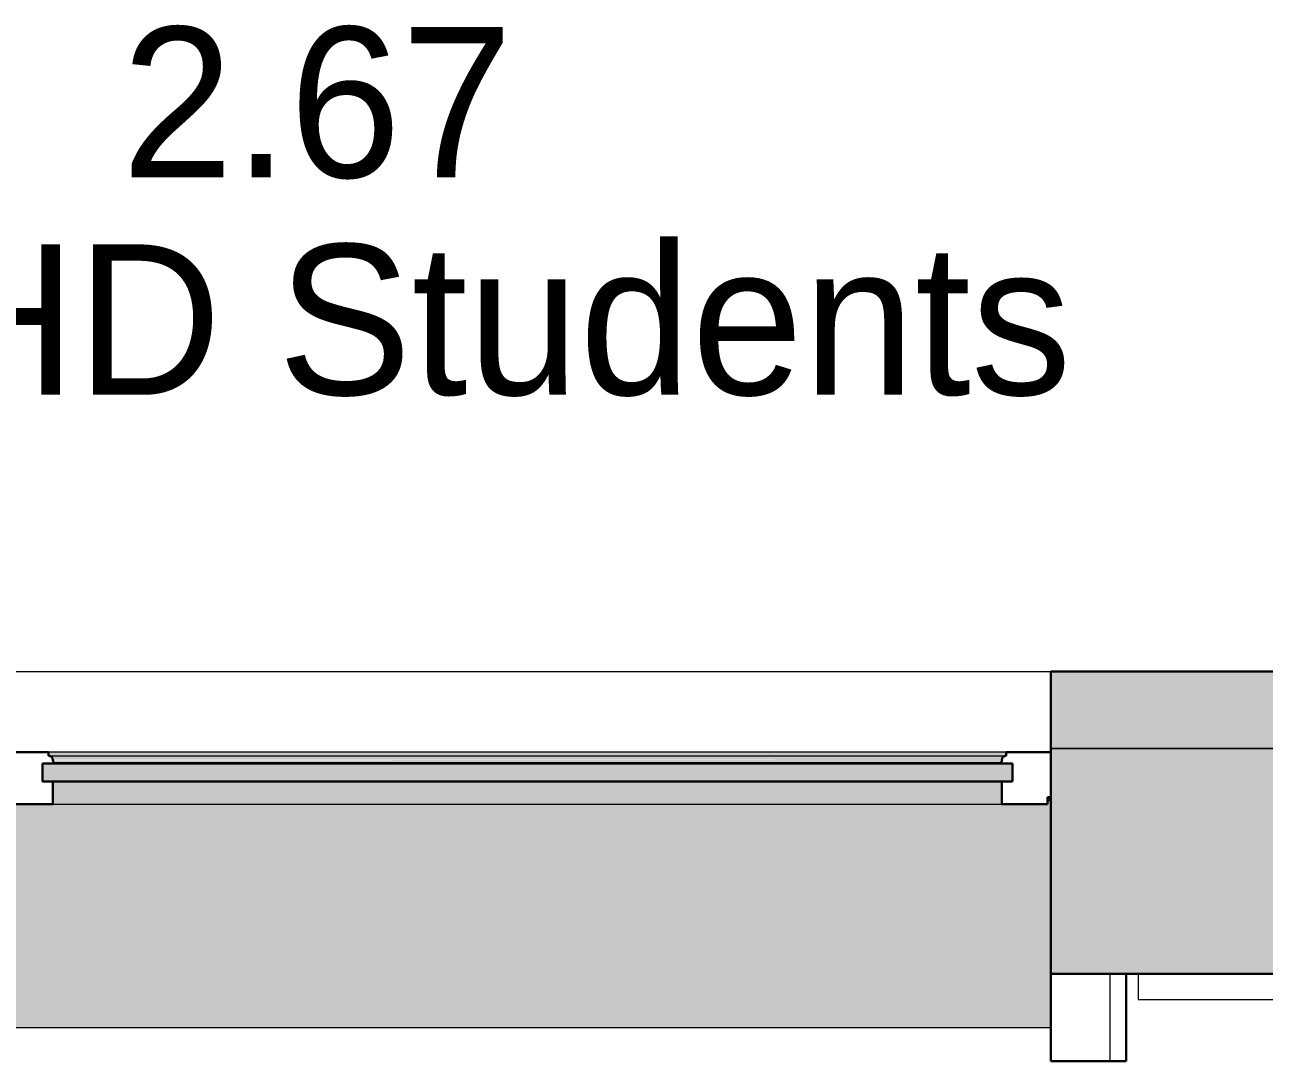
# Model space of a CAD drawing. Header units: millimetres. Extents: x 155927 to 295199, y -4084 to 97293.
# Drawn here: x 186329 to 187976, y 8852 to 10230 of the extents above; entities that cross this region are included whole.
import ezdxf

# ---------------------------------------------------------------- set-up
doc = ezdxf.new("R2010")
doc.units = ezdxf.units.MM
doc.header["$MEASUREMENT"] = 0
for name, color, linetype, lineweight in [('A-AREA-IDEN', 7, 'CONTINUOUS', 9), ('A-GLAZ', 7, 'CONTINUOUS', 9), ('A-GLAZ-CURT', 7, 'CONTINUOUS', 9), ('A-WALL', 7, 'CONTINUOUS', 9), ('A-WALL-PATT', 7, 'CONTINUOUS', 9), ('I-WALL', 7, 'CONTINUOUS', 9)]:
    doc.layers.add(name, color=color, linetype=linetype, lineweight=lineweight)
doc.styles.add('Century Gothic', font='GOTHIC.TTF', dxfattribs={"height": 200})

msp = doc.modelspace()

# ---------------------------------------------------------------- hatches: boundary and pattern name
at = {"layer": 'A-GLAZ'}
for points in [[(187630.8, 9257.5), (187633.6, 9257.5), (187633.6, 9262.5), (186360, 9262.5), (186360, 9257.5), (187629.8, 9257.5)], [(187641.6, 9223.6), (187641.6, 9247.5), (186352.1, 9247.5), (186352.1, 9223.6), (186553.2, 9223.6)], [(187627.8, 9252.6), (187629.6, 9256.2), (187629.8, 9257.5), (186362.9, 9257), (186365.6, 9253.9), (186366.3, 9252.6), (187627.4, 9252.6)], [(187626.4, 9248.6), (187627.6, 9252.6), (186366, 9251.5), (186367.3, 9248.6), (186553.2, 9248.6)], [(187626.4, 9247.5), (187626.4, 9248.6), (186553.2, 9247.5)], [(187627.6, 9193.6), (187627.6, 9223.6), (186366, 9223.6), (186366, 9193.6), (186553.2, 9193.6)], [(187692.8, 8896.6), (187692.8, 9198.3), (187688.5, 9198.3), (187688.5, 9193.6), (186305.2, 9193.6), (186305.2, 9198.3), (186296.5, 9198.3), (186296.5, 9193.6), (184913.2, 9193.6), (184913.2, 9198.3), (184908.8, 9198.3), (184908.8, 8896.6), (186553.2, 8896.6)]]:
    msp.add_hatch(color=256, dxfattribs=at).paths.add_polyline_path(points, flags=0)
h = msp.add_hatch(color=256, dxfattribs=at)
h.paths.add_polyline_path([(184972.4, 9255.8), (184969.6, 9257.5), (184970.9, 9256.4), (184972, 9255.9)], flags=0)
h.paths.add_polyline_path([(186364.4, 9255.8), (186361.6, 9257.5), (186362.9, 9256.4), (186364, 9255.9)], flags=0)
h = msp.add_hatch(color=256, dxfattribs=at)
h.paths.add_polyline_path([(187692.8, 9198.3), (187692.8, 9200.4), (187688.5, 9200.4), (187688.5, 9198.3)], flags=0)
h.paths.add_polyline_path([(186296.5, 9198.3), (186305.2, 9198.7), (186305.2, 9200.4), (186296.5, 9200.4), (186296.5, 9198.7)], flags=0)
h.paths.add_polyline_path([(184908.8, 9198.3), (184913.2, 9198.3), (184913.2, 9200.4), (184908.8, 9200.4)], flags=0)
at = {"layer": 'A-WALL-PATT'}
msp.add_hatch(color=256, dxfattribs=at).paths.add_polyline_path([(190346.4, 9267.6), (190346.4, 9369.6), (187692.8, 9369.6), (187692.8, 9267.6), (188954.6, 9267.6)], flags=0)
h = msp.add_hatch(color=256, dxfattribs=at)
h.paths.add_polyline_path([(231140.8, 8967.6), (231140.8, 9267.6), (230059.8, 9267.6), (230059.8, 8967.6), (230978.5, 8967.6)], flags=0)
h.paths.add_polyline_path([(228577.1, 8967.6), (228775.8, 8967.6), (228775.8, 9267.6), (227617.8, 9267.6), (227617.8, 8967.6)], flags=0)
h.paths.add_polyline_path([(225983.8, 8967.6), (225983.8, 9267.6), (224442.8, 9267.6), (224442.8, 8967.6), (224975.1, 8967.6)], flags=0)
h.paths.add_polyline_path([(209658.8, 8967.6), (209658.8, 9267.6), (208317.8, 9267.6), (208317.8, 8967.6), (209366.2, 8967.6)], flags=0)
h.paths.add_polyline_path([(203963.1, 8967.6), (204033.8, 8967.6), (204033.8, 9267.6), (202692.8, 9267.6), (202692.8, 8967.6), (203362.8, 8967.6)], flags=0)
h.paths.add_polyline_path([(199908.8, 8967.6), (199908.8, 9267.6), (197042.8, 9267.6), (197042.8, 8967.6), (198560, 8967.6)], flags=0)
h.paths.add_polyline_path([(194508.8, 8967.6), (194508.8, 9267.6), (191992.8, 9267.6), (191992.8, 8967.6), (193757.3, 8967.6)], flags=0)
h.paths.add_polyline_path([(190358.8, 8967.6), (190358.8, 9267.6), (187692.8, 9267.6), (187692.8, 8967.6), (188954.6, 8967.6)], flags=0)
h.paths.add_polyline_path([(184151.8, 8967.6), (184908.8, 8967.6), (184908.8, 9267.6), (183192.8, 9267.6), (183192.8, 8967.6), (183551.5, 8967.6)], flags=0)
h.paths.add_polyline_path([(176347.4, 8967.6), (176658.8, 8967.6), (176658.8, 9267.6), (174942.8, 9267.6), (174942.8, 8967.6), (175747, 8967.6)], flags=0)
h.paths.add_polyline_path([(162539.5, 8967.6), (163158.8, 8967.6), (163158.8, 9267.6), (161617.8, 9267.6), (161617.8, 8967.6)], flags=0)
h.paths.add_polyline_path([(159983.8, 8967.6), (159983.8, 9267.6), (159292.8, 9267.6), (159292.8, 8967.6), (159537.8, 8967.6)], flags=0)

# ---------------------------------------------------------------- linework, layer by layer
at = {"layer": 'A-GLAZ', "lineweight": 30}
for p, q in [((186360, 9262.5), (186300.8, 9262.5)), ((186360, 9257.5), (186360, 9262.5)), ((187633.6, 9262.5), (187633.6, 9257.5)), ((187692.8, 9262.5), (187633.6, 9262.5)), ((186352.1, 9247.5), (186352.1, 9223.6)), ((187641.6, 9247.5), (186352.1, 9247.5)), ((186352.1, 9223.6), (186352.1, 9247.5)), ((186352.1, 9247.5), (186367.3, 9247.5)), ((186361.6, 9257.5), (186360, 9257.5)), ((186367.3, 9247.5), (186367.3, 9248.6)), ((187626.4, 9248.6), (187626.4, 9247.5)), ((187626.4, 9247.5), (187641.6, 9247.5)), ((187633.6, 9257.5), (187632.1, 9257.5)), ((187641.6, 9223.6), (187641.6, 9247.5)), ((187641.6, 9247.5), (187641.6, 9223.6)), ((186352.1, 9223.6), (187641.6, 9223.6)), ((186366, 9223.6), (186352.1, 9223.6)), ((186366, 9193.6), (186366, 9223.6)), ((187641.6, 9223.6), (187627.6, 9223.6)), ((187627.6, 9223.6), (187627.6, 9193.6)), ((187688.5, 9193.6), (187688.5, 9202.6)), ((187688.5, 9202.6), (187692.8, 9202.6)), ((186305.2, 9193.6), (186366, 9193.6)), ((187627.6, 9193.6), (187688.5, 9193.6)), ((187692.8, 8967.6), (187692.8, 8851.6)), ((187792.8, 8851.6), (187792.8, 8967.6)), ((187692.8, 8851.6), (187792.8, 8851.6))]:
    msp.add_line(p, q, dxfattribs=at)
at = {"layer": 'A-GLAZ'}
for p, q in [((187633.6, 9262.5), (186360, 9262.5)), ((186360, 9257.5), (186361.6, 9257.5)), ((186361.6, 9257.5), (187632.1, 9257.5)), ((186367.3, 9248.6), (187626.4, 9248.6)), ((187632.1, 9257.5), (187633.6, 9257.5)), ((187688.5, 9200.4), (187692.8, 9200.4)), ((187688.5, 9198.3), (187692.8, 9198.3)), ((186366, 9193.6), (187627.6, 9193.6)), ((184908.8, 8896.6), (187692.8, 8896.6))]:
    msp.add_line(p, q, dxfattribs=at)
at = {"layer": 'A-GLAZ', "linetype": 'Continuous'}
msp.add_line((187771.8, 8851.6), (187771.8, 8967.6), dxfattribs=at)
at = {"layer": 'A-GLAZ', "lineweight": 30}
for centre, radius, start, end in [((186360.5, 9252.2), 5.36, 3.4261, 78.0476), ((186373.2, 9253), 7.4, 183.4261, 216.5739), ((187620.5, 9253), 7.4, 323.4261, 356.5739), ((187633.2, 9252.2), 5.36, 101.9524, 176.5739)]:
    msp.add_arc(centre, radius, start, end, dxfattribs=at)
at = {"layer": 'A-GLAZ'}
for points, knots in [([(186364, 9256.2), (186363.9, 9256.4), (186363.5, 9256.7), (186362.7, 9257.2), (186362, 9257.4), (186361.6, 9257.5)], [-0.4, -0.4, -0.4, -0.4, -0.3, -0.2, 0, 0, 0, 0]), ([(186365.8, 9252.6), (186365.8, 9253), (186365.7, 9253.7), (186365.3, 9254.6), (186365.1, 9255), (186365, 9255.2)], [-1, -1, -1, -1, -0.8, -0.7, -0.6, -0.6, -0.6, -0.6]), ([(187628.7, 9255.2), (187628.6, 9255), (187628.4, 9254.6), (187628, 9253.7), (187627.9, 9253), (187627.8, 9252.6)], [0.6, 0.6, 0.6, 0.6, 0.7, 0.8, 1, 1, 1, 1]), ([(187632.1, 9257.5), (187631.6, 9257.4), (187631, 9257.2), (187630.2, 9256.7), (187629.8, 9256.4), (187629.6, 9256.2)], [0, 0, 0, 0, 0.2, 0.3, 0.4, 0.4, 0.4, 0.4])]:
    msp.add_open_spline(points, degree=3, knots=knots, dxfattribs=at)
for points in [[(186367.3, 9248.6), (186367, 9249), (186366.7, 9249.4), (186366.5, 9249.8)], [(187627.1, 9249.8), (187626.9, 9249.4), (187626.7, 9249), (187626.4, 9248.6)]]:
    msp.add_open_spline(points, degree=3, dxfattribs=at)
at = {"layer": 'A-GLAZ-CURT', "lineweight": 20}
for p, q in [((190042.8, 8967.6), (187808.8, 8967.6)), ((187808.8, 8967.6), (187808.8, 8933.6)), ((187808.8, 8933.6), (190042.8, 8933.6))]:
    msp.add_line(p, q, dxfattribs=at)
at = {"layer": 'A-WALL'}
msp.add_line((190346.4, 9267.6), (187692.8, 9267.6), dxfattribs=at)
at = {"layer": 'A-WALL', "lineweight": 30}
for p, q in [((187692.8, 9267.6), (187692.8, 8967.6)), ((187692.8, 8967.6), (190358.8, 8967.6))]:
    msp.add_line(p, q, dxfattribs=at)
at = {"layer": 'I-WALL'}
for p, q in [((184908.8, 9369.6), (187692.8, 9369.6)), ((187692.8, 9267.6), (190346.4, 9267.6))]:
    msp.add_line(p, q, dxfattribs=at)
at = {"layer": 'I-WALL', "lineweight": 30}
for p, q in [((190346.4, 9369.6), (187692.8, 9369.6)), ((187692.8, 9369.6), (187692.8, 9267.6))]:
    msp.add_line(p, q, dxfattribs=at)

# ---------------------------------------------------------------- texts
at = {"layer": 'A-AREA-IDEN', "style": 'Century Gothic'}
for s, p in [('2.67', (186457.1, 10026.7)), ('5P PHD Students', (185624.2, 9737.7))]:
    msp.add_text(s, height=200, dxfattribs=at).set_placement(p)

doc.saveas('drawing.dxf')
